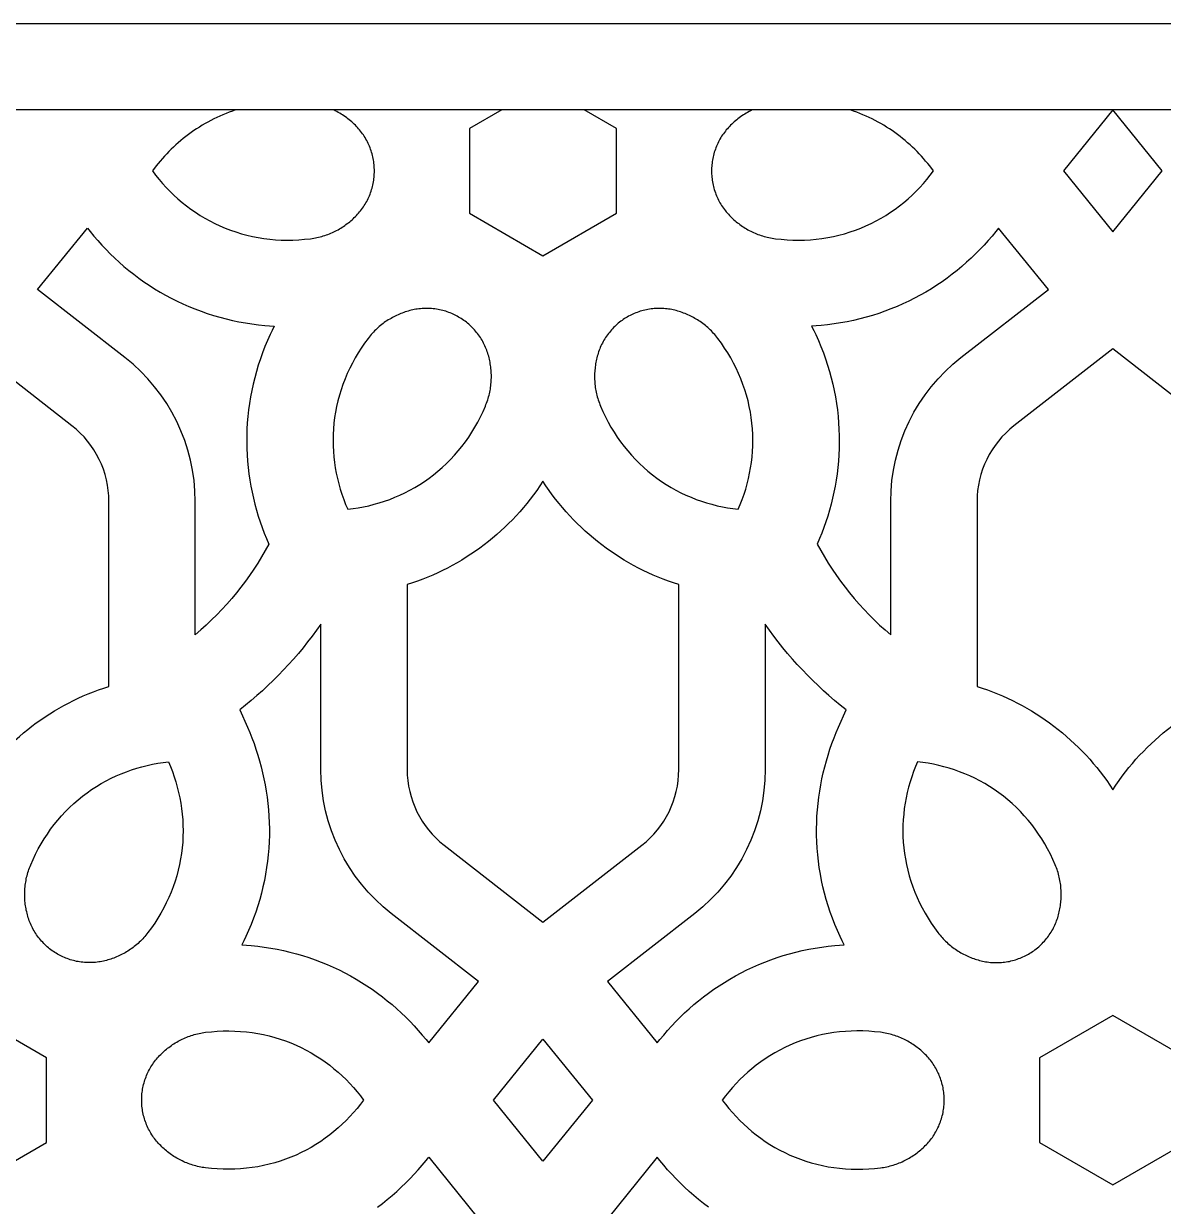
# Model space of a CAD drawing. Extents: x 14322 to 28868, y 1949 to 5319.
# Drawn here: x 25243 to 27027, y 3468 to 5319 of the extents above; entities that cross this region are included whole.
import ezdxf

# ---------------------------------------------------------------- set-up
doc = ezdxf.new("R2010")
doc.units = 0
doc.layers.add('LAYER_01', color=1, linetype='CONTINUOUS')

msp = doc.modelspace()

# ---------------------------------------------------------------- linework, layer by layer
at = {"layer": 'LAYER_01'}
for points in [[(14321.9, 1949.2), (28868, 1949.2), (28868, 5318.8), (14321.9, 5318.8)], [(14457.1, 2084.4), (28732.8, 2084.4), (28732.8, 5183.7), (14457.1, 5183.7)], [(25574.9, 5183.7), (25569.9, 5182), (25565, 5180.2), (25560, 5178.3), (25555.1, 5176.3), (25550.3, 5174.2), (25545.5, 5172), (25540.8, 5169.8), (25536.2, 5167.4), (25531.6, 5164.9), (25527, 5162.4), (25522.5, 5159.8), (25518.1, 5157), (25513.8, 5154.3), (25509.5, 5151.4), (25505.3, 5148.4), (25501.1, 5145.4), (25497, 5142.3), (25493, 5139.1), (25489.1, 5135.8), (25485.2, 5132.5), (25481.4, 5129.1), (25477.7, 5125.7), (25474, 5122.2), (25470.5, 5118.6), (25467, 5115), (25463.6, 5111.3), (25460.2, 5107.6), (25456.9, 5103.8), (25453.8, 5100), (25450.7, 5096.2), (25444.7, 5088.3), (25449.7, 5081.7), (25455, 5075.1), (25460.4, 5068.7), (25466.1, 5062.5), (25472, 5056.4), (25478.2, 5050.4), (25484.5, 5044.7), (25491.1, 5039.1), (25497.8, 5033.7), (25504.8, 5028.5), (25511.9, 5023.6), (25519.3, 5018.8), (25526.8, 5014.3), (25534.5, 5010.1), (25542.4, 5006.1), (25550.4, 5002.3), (25558.6, 4998.9), (25566.9, 4995.7), (25575.4, 4992.8), (25584, 4990.1), (25592.6, 4987.8), (25601.4, 4985.8), (25610.3, 4984.1), (25619.3, 4982.6), (25628.3, 4981.5), (25637.3, 4980.7), (25646.4, 4980.2), (25655.6, 4980), (25664.7, 4980.1), (25673.9, 4980.5), (25683, 4981.3), (25692.2, 4982.3), (25694.7, 4982.6), (25697.3, 4983), (25699.8, 4983.5), (25702.3, 4984), (25704.8, 4984.6), (25707.3, 4985.2), (25709.8, 4985.8), (25712.2, 4986.6), (25714.6, 4987.3), (25717, 4988.1), (25719.4, 4989), (25721.8, 4989.9), (25724.1, 4990.9), (25726.4, 4991.9), (25728.6, 4992.9), (25730.9, 4994), (25733.1, 4995.2), (25735.2, 4996.3), (25737.4, 4997.6), (25739.5, 4998.8), (25741.6, 5000.1), (25743.7, 5001.5), (25745.7, 5002.9), (25747.7, 5004.3), (25749.6, 5005.8), (25751.6, 5007.3), (25753.5, 5008.8), (25755.3, 5010.4), (25757.2, 5011.9), (25759, 5013.6), (25760.7, 5015.2), (25762.5, 5016.9), (25764.2, 5018.7), (25765.8, 5020.4), (25767.4, 5022.3), (25769, 5024.1), (25770.6, 5026), (25772.1, 5028), (25773.5, 5030), (25775, 5032), (25776.3, 5034.1), (25777.6, 5036.2), (25778.9, 5038.4), (25780.1, 5040.6), (25781.3, 5042.8), (25782.4, 5045.1), (25783.4, 5047.3), (25784.4, 5049.6), (25785.4, 5052), (25786.2, 5054.3), (25787.1, 5056.7), (25787.8, 5059.1), (25788.5, 5061.5), (25789.1, 5063.9), (25789.7, 5066.3), (25790.2, 5068.8), (25790.7, 5071.2), (25791.1, 5073.7), (25791.4, 5076.1), (25791.7, 5078.6), (25791.9, 5081), (25792, 5083.4), (25792.1, 5085.9), (25792.1, 5088.3), (25792.1, 5090.7), (25792, 5093.1), (25791.9, 5095.6), (25791.7, 5098), (25791.4, 5100.5), (25791.1, 5102.9), (25790.7, 5105.4), (25790.2, 5107.8), (25789.7, 5110.2), (25789.1, 5112.7), (25788.5, 5115.1), (25787.8, 5117.5), (25787.1, 5119.9), (25786.2, 5122.3), (25785.4, 5124.6), (25784.4, 5126.9), (25783.4, 5129.3), (25782.4, 5131.5), (25781.3, 5133.8), (25780.1, 5136), (25778.9, 5138.2), (25777.6, 5140.4), (25776.3, 5142.5), (25775, 5144.6), (25773.5, 5146.6), (25772.1, 5148.6), (25770.6, 5150.6), (25769, 5152.5), (25767.4, 5154.3), (25765.8, 5156.2), (25764.2, 5157.9), (25762.5, 5159.7), (25760.6, 5161.5), (25758.7, 5163.2), (25756.8, 5165), (25754.9, 5166.6), (25752.9, 5168.3), (25750.8, 5169.9), (25748.8, 5171.5), (25746.7, 5173), (25744.5, 5174.5), (25742.3, 5176), (25740.1, 5177.4), (25737.9, 5178.7), (25735.6, 5180), (25733.3, 5181.3), (25730.9, 5182.5), (25728.6, 5183.7)], [(25991.7, 5183.7), (25941.3, 5154.6), (25941.3, 5022), (26056.1, 4955.7), (26171, 5022), (26171, 5154.6), (26120.6, 5183.7)], [(26383.7, 5183.7), (26381.3, 5182.5), (26379, 5181.3), (26376.6, 5180), (26374.4, 5178.7), (26372.1, 5177.4), (26369.9, 5176), (26367.7, 5174.5), (26365.6, 5173), (26363.5, 5171.5), (26361.4, 5169.9), (26359.4, 5168.3), (26357.4, 5166.6), (26355.4, 5165), (26353.5, 5163.2), (26351.6, 5161.5), (26349.8, 5159.7), (26348.1, 5157.9), (26346.4, 5156.2), (26344.8, 5154.3), (26343.2, 5152.5), (26341.7, 5150.6), (26340.2, 5148.6), (26338.7, 5146.6), (26337.3, 5144.6), (26335.9, 5142.5), (26334.6, 5140.4), (26333.3, 5138.2), (26332.1, 5136), (26331, 5133.8), (26329.9, 5131.5), (26328.8, 5129.3), (26327.8, 5126.9), (26326.9, 5124.6), (26326, 5122.3), (26325.2, 5119.9), (26324.4, 5117.5), (26323.7, 5115.1), (26323.1, 5112.7), (26322.5, 5110.2), (26322, 5107.8), (26321.6, 5105.4), (26321.2, 5102.9), (26320.8, 5100.5), (26320.6, 5098), (26320.4, 5095.6), (26320.2, 5093.1), (26320.1, 5090.7), (26320.1, 5088.3), (26320.1, 5085.9), (26320.2, 5083.4), (26320.4, 5081), (26320.6, 5078.6), (26320.8, 5076.1), (26321.2, 5073.7), (26321.6, 5071.2), (26322, 5068.8), (26322.5, 5066.3), (26323.1, 5063.9), (26323.7, 5061.5), (26324.4, 5059.1), (26325.2, 5056.7), (26326, 5054.3), (26326.9, 5052), (26327.8, 5049.6), (26328.8, 5047.3), (26329.9, 5045.1), (26331, 5042.8), (26332.1, 5040.6), (26333.3, 5038.4), (26334.6, 5036.2), (26335.9, 5034.1), (26337.3, 5032), (26338.7, 5030), (26340.2, 5028), (26341.7, 5026), (26343.2, 5024.1), (26344.8, 5022.3), (26346.4, 5020.4), (26348.1, 5018.7), (26349.8, 5016.9), (26351.5, 5015.2), (26353.3, 5013.6), (26355.1, 5011.9), (26356.9, 5010.4), (26358.8, 5008.8), (26360.7, 5007.3), (26362.6, 5005.8), (26364.6, 5004.3), (26366.6, 5002.9), (26368.6, 5001.5), (26370.6, 5000.1), (26372.7, 4998.8), (26374.8, 4997.6), (26377, 4996.3), (26379.2, 4995.2), (26381.4, 4994), (26383.6, 4992.9), (26385.9, 4991.9), (26388.2, 4990.9), (26390.5, 4989.9), (26392.8, 4989), (26395.2, 4988.1), (26397.6, 4987.3), (26400, 4986.6), (26402.5, 4985.8), (26404.9, 4985.2), (26407.4, 4984.6), (26409.9, 4984), (26412.4, 4983.5), (26415, 4983), (26417.5, 4982.6), (26420.1, 4982.3), (26429.2, 4981.3), (26438.4, 4980.5), (26447.5, 4980.1), (26456.7, 4980), (26465.8, 4980.2), (26474.9, 4980.7), (26484, 4981.5), (26493, 4982.6), (26501.9, 4984.1), (26510.8, 4985.8), (26519.6, 4987.8), (26528.3, 4990.1), (26536.9, 4992.8), (26545.3, 4995.7), (26553.6, 4998.9), (26561.8, 5002.3), (26569.9, 5006.1), (26577.7, 5010.1), (26585.4, 5014.3), (26593, 5018.8), (26600.3, 5023.6), (26607.5, 5028.5), (26614.4, 5033.7), (26621.2, 5039.1), (26627.7, 5044.7), (26634.1, 5050.4), (26640.2, 5056.4), (26646.1, 5062.5), (26651.8, 5068.7), (26657.3, 5075.1), (26662.5, 5081.7), (26667.6, 5088.3), (26661.6, 5096.2), (26658.5, 5100), (26655.3, 5103.8), (26652, 5107.6), (26648.7, 5111.3), (26645.3, 5115), (26641.8, 5118.6), (26638.2, 5122.2), (26634.6, 5125.7), (26630.8, 5129.1), (26627.1, 5132.5), (26623.2, 5135.8), (26619.2, 5139.1), (26615.2, 5142.3), (26611.1, 5145.4), (26607, 5148.4), (26602.8, 5151.4), (26598.5, 5154.3), (26594.1, 5157), (26589.7, 5159.8), (26585.2, 5162.4), (26580.7, 5164.9), (26576.1, 5167.4), (26571.4, 5169.8), (26566.7, 5172), (26561.9, 5174.2), (26557.1, 5176.3), (26552.2, 5178.3), (26547.3, 5180.2), (26542.3, 5182), (26537.3, 5183.7)], [(26948.4, 5183.7), (26870.9, 5088.3), (26948.4, 4992.9), (27025.8, 5088.3)], [(25924.1, 4859.7), (25922, 4860.9), (25919.9, 4862), (25917.7, 4863.1), (25915.5, 4864.1), (25913.2, 4865.1), (25910.9, 4866.1), (25908.6, 4867), (25906.3, 4867.8), (25903.9, 4868.6), (25901.5, 4869.3), (25899.1, 4869.9), (25896.7, 4870.5), (25894.2, 4871.1), (25891.8, 4871.6), (25889.3, 4872), (25886.8, 4872.3), (25884.3, 4872.6), (25881.8, 4872.8), (25879.3, 4873), (25876.8, 4873.1), (25874.3, 4873.2), (25871.8, 4873.1), (25869.3, 4873.1), (25866.8, 4872.9), (25864.3, 4872.7), (25861.9, 4872.5), (25859.4, 4872.1), (25857, 4871.8), (25854.6, 4871.3), (25852.2, 4870.8), (25849.8, 4870.3), (25847.5, 4869.7), (25845.2, 4869), (25842.8, 4868.3), (25840.5, 4867.6), (25838.2, 4866.8), (25835.9, 4865.9), (25833.7, 4865.1), (25831.4, 4864.1), (25829.2, 4863.2), (25826.9, 4862.2), (25824.7, 4861.1), (25822.5, 4860), (25820.3, 4858.8), (25818.2, 4857.6), (25816.1, 4856.4), (25813.9, 4855.1), (25811.9, 4853.7), (25809.8, 4852.4), (25807.7, 4850.9), (25805.7, 4849.4), (25803.7, 4847.9), (25801.8, 4846.3), (25799.8, 4844.7), (25797.9, 4843.1), (25796.1, 4841.3), (25794.2, 4839.6), (25792.4, 4837.8), (25790.6, 4836), (25788.9, 4834.1), (25787.2, 4832.1), (25785.5, 4830.2), (25783.9, 4828.2), (25782.3, 4826.1), (25776.9, 4818.7), (25771.7, 4811.1), (25766.7, 4803.4), (25762.1, 4795.6), (25757.7, 4787.5), (25753.6, 4779.4), (25749.7, 4771.2), (25746.2, 4762.8), (25742.9, 4754.3), (25740, 4745.8), (25737.4, 4737.2), (25735, 4728.5), (25733, 4719.7), (25731.3, 4711), (25729.9, 4702.2), (25728.8, 4693.3), (25728, 4684.5), (25727.6, 4675.7), (25727.4, 4666.9), (25727.5, 4658.1), (25728, 4649.4), (25728.7, 4640.7), (25729.7, 4632.1), (25731, 4623.6), (25732.5, 4615.1), (25734.4, 4606.7), (25736.4, 4598.4), (25738.8, 4590.3), (25741.3, 4582.2), (25744.1, 4574.3), (25747.2, 4566.4), (25750.4, 4558.8), (25758.7, 4559.8), (25766.9, 4561.1), (25775.2, 4562.6), (25783.5, 4564.4), (25791.7, 4566.5), (25799.9, 4568.8), (25808.1, 4571.4), (25816.2, 4574.3), (25824.3, 4577.5), (25832.2, 4580.9), (25840.1, 4584.6), (25847.9, 4588.6), (25855.5, 4592.9), (25863.1, 4597.5), (25870.5, 4602.3), (25877.7, 4607.4), (25884.8, 4612.7), (25891.7, 4618.3), (25898.5, 4624.2), (25905, 4630.3), (25911.4, 4636.7), (25917.6, 4643.3), (25923.5, 4650.1), (25929.2, 4657.1), (25934.7, 4664.4), (25939.9, 4671.8), (25944.9, 4679.5), (25949.6, 4687.3), (25954.1, 4695.3), (25958.3, 4703.4), (25962.3, 4711.7), (25966, 4720.1), (25966.9, 4722.5), (25967.9, 4724.9), (25968.7, 4727.3), (25969.6, 4729.8), (25970.3, 4732.2), (25971, 4734.7), (25971.7, 4737.1), (25972.3, 4739.6), (25972.8, 4742.1), (25973.3, 4744.6), (25973.8, 4747), (25974.1, 4749.5), (25974.5, 4752), (25974.7, 4754.5), (25975, 4757), (25975.1, 4759.5), (25975.2, 4762), (25975.3, 4764.4), (25975.3, 4766.9), (25975.3, 4769.4), (25975.2, 4771.8), (25975.1, 4774.3), (25974.9, 4776.7), (25974.6, 4779.2), (25974.4, 4781.6), (25974, 4784), (25973.7, 4786.4), (25973.2, 4788.8), (25972.8, 4791.2), (25972.3, 4793.6), (25971.7, 4795.9), (25971.1, 4798.3), (25970.5, 4800.6), (25969.7, 4802.9), (25969, 4805.3), (25968.2, 4807.6), (25967.3, 4809.9), (25966.3, 4812.2), (25965.3, 4814.4), (25964.3, 4816.7), (25963.1, 4818.9), (25962, 4821.1), (25960.7, 4823.3), (25959.4, 4825.4), (25958.1, 4827.5), (25956.7, 4829.6), (25955.2, 4831.7), (25953.7, 4833.7), (25952.2, 4835.6), (25950.6, 4837.6), (25948.9, 4839.5), (25947.3, 4841.3), (25945.5, 4843.1), (25943.7, 4844.9), (25941.9, 4846.6), (25940.1, 4848.3), (25938.2, 4849.9), (25936.3, 4851.4), (25934.3, 4853), (25932.3, 4854.4), (25930.3, 4855.8), (25928.3, 4857.2), (25926.2, 4858.4)], [(26188.1, 4859.7), (26186, 4858.4), (26184, 4857.2), (26181.9, 4855.8), (26179.9, 4854.4), (26177.9, 4853), (26176, 4851.4), (26174.1, 4849.9), (26172.2, 4848.3), (26170.3, 4846.6), (26168.5, 4844.9), (26166.7, 4843.1), (26165, 4841.3), (26163.3, 4839.5), (26161.7, 4837.6), (26160.1, 4835.6), (26158.5, 4833.7), (26157, 4831.7), (26155.6, 4829.6), (26154.2, 4827.5), (26152.8, 4825.4), (26151.5, 4823.3), (26150.3, 4821.1), (26149.1, 4818.9), (26148, 4816.7), (26146.9, 4814.4), (26145.9, 4812.2), (26145, 4809.9), (26144.1, 4807.6), (26143.3, 4805.3), (26142.5, 4802.9), (26141.8, 4800.6), (26141.1, 4798.3), (26140.5, 4795.9), (26140, 4793.6), (26139.5, 4791.2), (26139, 4788.8), (26138.6, 4786.4), (26138.2, 4784), (26137.9, 4781.6), (26137.6, 4779.2), (26137.4, 4776.7), (26137.2, 4774.3), (26137, 4771.8), (26137, 4769.4), (26136.9, 4766.9), (26136.9, 4764.4), (26137, 4762), (26137.1, 4759.5), (26137.3, 4757), (26137.5, 4754.5), (26137.8, 4752), (26138.1, 4749.5), (26138.5, 4747), (26138.9, 4744.6), (26139.4, 4742.1), (26140, 4739.6), (26140.6, 4737.1), (26141.2, 4734.7), (26141.9, 4732.2), (26142.7, 4729.8), (26143.5, 4727.3), (26144.4, 4724.9), (26145.3, 4722.5), (26146.3, 4720.1), (26150, 4711.7), (26153.9, 4703.4), (26158.1, 4695.3), (26162.6, 4687.3), (26167.4, 4679.5), (26172.3, 4671.8), (26177.6, 4664.4), (26183.1, 4657.1), (26188.8, 4650.1), (26194.7, 4643.3), (26200.8, 4636.7), (26207.2, 4630.3), (26213.8, 4624.2), (26220.5, 4618.3), (26227.4, 4612.7), (26234.5, 4607.4), (26241.8, 4602.3), (26249.2, 4597.5), (26256.7, 4592.9), (26264.4, 4588.6), (26272.1, 4584.6), (26280, 4580.9), (26288, 4577.5), (26296, 4574.3), (26304.1, 4571.4), (26312.3, 4568.8), (26320.5, 4566.5), (26328.8, 4564.4), (26337, 4562.6), (26345.3, 4561.1), (26353.6, 4559.8), (26361.8, 4558.8), (26365.1, 4566.4), (26368.1, 4574.3), (26370.9, 4582.2), (26373.5, 4590.3), (26375.8, 4598.4), (26377.9, 4606.7), (26379.7, 4615.1), (26381.3, 4623.6), (26382.6, 4632.1), (26383.6, 4640.7), (26384.3, 4649.4), (26384.7, 4658.1), (26384.8, 4666.9), (26384.7, 4675.7), (26384.2, 4684.5), (26383.4, 4693.3), (26382.3, 4702.2), (26380.9, 4711), (26379.2, 4719.7), (26377.2, 4728.5), (26374.9, 4737.2), (26372.2, 4745.8), (26369.3, 4754.3), (26366.1, 4762.8), (26362.5, 4771.2), (26358.7, 4779.4), (26354.6, 4787.5), (26350.2, 4795.6), (26345.5, 4803.4), (26340.6, 4811.1), (26335.4, 4818.7), (26329.9, 4826.1), (26328.3, 4828.2), (26326.7, 4830.2), (26325, 4832.1), (26323.3, 4834.1), (26321.6, 4836), (26319.8, 4837.8), (26318, 4839.6), (26316.2, 4841.3), (26314.3, 4843.1), (26312.4, 4844.7), (26310.5, 4846.3), (26308.5, 4847.9), (26306.5, 4849.4), (26304.5, 4850.9), (26302.5, 4852.4), (26300.4, 4853.7), (26298.3, 4855.1), (26296.2, 4856.4), (26294.1, 4857.6), (26291.9, 4858.8), (26289.7, 4860), (26287.5, 4861.1), (26285.3, 4862.2), (26283.1, 4863.2), (26280.8, 4864.1), (26278.6, 4865.1), (26276.3, 4865.9), (26274, 4866.8), (26271.7, 4867.6), (26269.4, 4868.3), (26267.1, 4869), (26264.8, 4869.7), (26262.4, 4870.3), (26260.1, 4870.8), (26257.7, 4871.3), (26255.2, 4871.8), (26252.8, 4872.1), (26250.4, 4872.5), (26247.9, 4872.7), (26245.4, 4872.9), (26242.9, 4873.1), (26240.5, 4873.1), (26238, 4873.2), (26235.4, 4873.1), (26232.9, 4873), (26230.4, 4872.8), (26227.9, 4872.6), (26225.4, 4872.3), (26223, 4872), (26220.5, 4871.6), (26218, 4871.1), (26215.6, 4870.5), (26213.1, 4869.9), (26210.7, 4869.3), (26208.3, 4868.6), (26206, 4867.8), (26203.6, 4867), (26201.3, 4866.1), (26199, 4865.1), (26196.8, 4864.1), (26194.6, 4863.1), (26192.4, 4862), (26190.2, 4860.9)], [(25295.9, 3862.6), (25293.8, 3863.9), (25291.7, 3865.2), (25289.7, 3866.5), (25287.7, 3867.9), (25285.7, 3869.4), (25283.7, 3870.9), (25281.8, 3872.4), (25279.9, 3874.1), (25278.1, 3875.7), (25276.3, 3877.4), (25274.5, 3879.2), (25272.8, 3881), (25271.1, 3882.8), (25269.4, 3884.7), (25267.8, 3886.7), (25266.3, 3888.6), (25264.8, 3890.7), (25263.3, 3892.7), (25261.9, 3894.8), (25260.6, 3896.9), (25259.3, 3899.1), (25258.1, 3901.2), (25256.9, 3903.4), (25255.8, 3905.7), (25254.7, 3907.9), (25253.7, 3910.2), (25252.7, 3912.4), (25251.9, 3914.7), (25251, 3917.1), (25250.3, 3919.4), (25249.6, 3921.7), (25248.9, 3924), (25248.3, 3926.4), (25247.8, 3928.7), (25247.2, 3931.1), (25246.8, 3933.5), (25246.4, 3935.9), (25246, 3938.3), (25245.6, 3940.7), (25245.4, 3943.1), (25245.1, 3945.6), (25244.9, 3948), (25244.8, 3950.5), (25244.7, 3952.9), (25244.7, 3955.4), (25244.7, 3957.9), (25244.8, 3960.4), (25244.9, 3962.8), (25245, 3965.3), (25245.3, 3967.8), (25245.5, 3970.3), (25245.9, 3972.8), (25246.3, 3975.3), (25246.7, 3977.8), (25247.2, 3980.2), (25247.7, 3982.7), (25248.3, 3985.2), (25249, 3987.6), (25249.7, 3990.1), (25250.4, 3992.6), (25251.3, 3995), (25252.1, 3997.4), (25253.1, 3999.8), (25254, 4002.2), (25257.7, 4010.7), (25261.7, 4018.9), (25265.9, 4027.1), (25270.4, 4035), (25275.1, 4042.9), (25280.1, 4050.5), (25285.3, 4057.9), (25290.8, 4065.2), (25296.5, 4072.2), (25302.5, 4079.1), (25308.6, 4085.6), (25315, 4092), (25321.5, 4098.1), (25328.3, 4104), (25335.2, 4109.6), (25342.3, 4115), (25349.5, 4120), (25356.9, 4124.9), (25364.5, 4129.4), (25372.1, 4133.7), (25379.9, 4137.7), (25387.8, 4141.4), (25395.7, 4144.8), (25403.8, 4148), (25411.9, 4150.9), (25420.1, 4153.5), (25428.3, 4155.8), (25436.5, 4157.9), (25444.8, 4159.7), (25453.1, 4161.2), (25461.3, 4162.5), (25469.6, 4163.6), (25472.9, 4155.9), (25475.9, 4148.1), (25478.7, 4140.1), (25481.3, 4132.1), (25483.6, 4123.9), (25485.7, 4115.6), (25487.5, 4107.2), (25489, 4098.8), (25490.3, 4090.2), (25491.3, 4081.6), (25492.1, 4072.9), (25492.5, 4064.2), (25492.6, 4055.4), (25492.4, 4046.6), (25492, 4037.8), (25491.2, 4029), (25490.1, 4020.2), (25488.7, 4011.4), (25487, 4002.6), (25485, 3993.9), (25482.6, 3985.2), (25480, 3976.5), (25477.1, 3968), (25473.8, 3959.5), (25470.3, 3951.2), (25466.4, 3942.9), (25462.3, 3934.8), (25457.9, 3926.8), (25453.3, 3918.9), (25448.3, 3911.2), (25443.1, 3903.6), (25437.7, 3896.2), (25436.1, 3894.2), (25434.5, 3892.1), (25432.8, 3890.2), (25431.1, 3888.3), (25429.4, 3886.4), (25427.6, 3884.5), (25425.8, 3882.7), (25423.9, 3881), (25422.1, 3879.3), (25420.2, 3877.6), (25418.2, 3876), (25416.3, 3874.4), (25414.3, 3872.9), (25412.3, 3871.4), (25410.2, 3870), (25408.2, 3868.6), (25406.1, 3867.2), (25404, 3865.9), (25401.8, 3864.7), (25399.7, 3863.5), (25397.5, 3862.3), (25395.3, 3861.2), (25393.1, 3860.2), (25390.8, 3859.1), (25388.6, 3858.2), (25386.3, 3857.2), (25384.1, 3856.4), (25381.8, 3855.5), (25379.5, 3854.8), (25377.2, 3854), (25374.9, 3853.3), (25372.5, 3852.7), (25370.2, 3852.1), (25367.8, 3851.5), (25365.4, 3851), (25363, 3850.6), (25360.6, 3850.2), (25358.1, 3849.9), (25355.7, 3849.6), (25353.2, 3849.4), (25350.7, 3849.3), (25348.2, 3849.2), (25345.7, 3849.2), (25343.2, 3849.2), (25340.7, 3849.3), (25338.2, 3849.5), (25335.7, 3849.7), (25333.2, 3850), (25330.7, 3850.4), (25328.2, 3850.8), (25325.8, 3851.2), (25323.3, 3851.8), (25320.9, 3852.4), (25318.5, 3853), (25316.1, 3853.8), (25313.7, 3854.5), (25311.4, 3855.4), (25309.1, 3856.3), (25306.8, 3857.2), (25304.5, 3858.2), (25302.3, 3859.2), (25300.1, 3860.3), (25298, 3861.5)], [(26816.4, 3862.6), (26818.4, 3863.9), (26820.5, 3865.2), (26822.5, 3866.5), (26824.6, 3867.9), (26826.5, 3869.4), (26828.5, 3870.9), (26830.4, 3872.4), (26832.3, 3874.1), (26834.2, 3875.7), (26836, 3877.4), (26837.8, 3879.2), (26839.5, 3881), (26841.2, 3882.8), (26842.8, 3884.7), (26844.4, 3886.7), (26846, 3888.6), (26847.5, 3890.7), (26848.9, 3892.7), (26850.3, 3894.8), (26851.7, 3896.9), (26853, 3899.1), (26854.2, 3901.2), (26855.4, 3903.4), (26856.5, 3905.7), (26857.6, 3907.9), (26858.6, 3910.2), (26859.5, 3912.4), (26860.4, 3914.7), (26861.2, 3917.1), (26862, 3919.4), (26862.7, 3921.7), (26863.3, 3924), (26863.9, 3926.4), (26864.5, 3928.7), (26865, 3931.1), (26865.5, 3933.5), (26865.9, 3935.9), (26866.3, 3938.3), (26866.6, 3940.7), (26866.9, 3943.1), (26867.1, 3945.6), (26867.3, 3948), (26867.4, 3950.5), (26867.5, 3952.9), (26867.6, 3955.4), (26867.5, 3957.9), (26867.5, 3960.4), (26867.4, 3962.8), (26867.2, 3965.3), (26867, 3967.8), (26866.7, 3970.3), (26866.4, 3972.8), (26866, 3975.3), (26865.6, 3977.8), (26865.1, 3980.2), (26864.5, 3982.7), (26863.9, 3985.2), (26863.3, 3987.6), (26862.6, 3990.1), (26861.8, 3992.6), (26861, 3995), (26860.1, 3997.4), (26859.2, 3999.8), (26858.2, 4002.2), (26854.5, 4010.7), (26850.6, 4018.9), (26846.3, 4027.1), (26841.9, 4035), (26837.1, 4042.9), (26832.1, 4050.5), (26826.9, 4057.9), (26821.4, 4065.2), (26815.7, 4072.2), (26809.8, 4079.1), (26803.6, 4085.6), (26797.3, 4092), (26790.7, 4098.1), (26784, 4104), (26777.1, 4109.6), (26770, 4115), (26762.7, 4120), (26755.3, 4124.9), (26747.8, 4129.4), (26740.1, 4133.7), (26732.3, 4137.7), (26724.5, 4141.4), (26716.5, 4144.8), (26708.5, 4148), (26700.3, 4150.9), (26692.2, 4153.5), (26684, 4155.8), (26675.7, 4157.9), (26667.5, 4159.7), (26659.2, 4161.2), (26650.9, 4162.5), (26642.6, 4163.6), (26639.4, 4155.9), (26636.4, 4148.1), (26633.6, 4140.1), (26631, 4132.1), (26628.7, 4123.9), (26626.6, 4115.6), (26624.8, 4107.2), (26623.2, 4098.8), (26621.9, 4090.2), (26620.9, 4081.6), (26620.2, 4072.9), (26619.8, 4064.2), (26619.6, 4055.4), (26619.8, 4046.6), (26620.3, 4037.8), (26621.1, 4029), (26622.1, 4020.2), (26623.5, 4011.4), (26625.2, 4002.6), (26627.3, 3993.9), (26629.6, 3985.2), (26632.2, 3976.5), (26635.2, 3968), (26638.4, 3959.5), (26642, 3951.2), (26645.8, 3942.9), (26649.9, 3934.8), (26654.3, 3926.8), (26659, 3918.9), (26663.9, 3911.2), (26669.1, 3903.6), (26674.5, 3896.2), (26676.1, 3894.2), (26677.8, 3892.1), (26679.4, 3890.2), (26681.1, 3888.3), (26682.9, 3886.4), (26684.7, 3884.5), (26686.5, 3882.7), (26688.3, 3881), (26690.2, 3879.3), (26692.1, 3877.6), (26694, 3876), (26696, 3874.4), (26698, 3872.9), (26700, 3871.4), (26702, 3870), (26704.1, 3868.6), (26706.2, 3867.2), (26708.3, 3865.9), (26710.4, 3864.7), (26712.6, 3863.5), (26714.8, 3862.3), (26717, 3861.2), (26719.2, 3860.2), (26721.4, 3859.1), (26723.6, 3858.2), (26725.9, 3857.2), (26728.2, 3856.4), (26730.5, 3855.5), (26732.8, 3854.8), (26735.1, 3854), (26737.4, 3853.3), (26739.7, 3852.7), (26742.1, 3852.1), (26744.4, 3851.5), (26746.8, 3851), (26749.2, 3850.6), (26751.7, 3850.2), (26754.1, 3849.9), (26756.6, 3849.6), (26759.1, 3849.4), (26761.5, 3849.3), (26764, 3849.2), (26766.5, 3849.2), (26769, 3849.2), (26771.5, 3849.3), (26774, 3849.5), (26776.5, 3849.7), (26779, 3850), (26781.5, 3850.4), (26784, 3850.8), (26786.5, 3851.2), (26788.9, 3851.8), (26791.3, 3852.4), (26793.8, 3853), (26796.1, 3853.8), (26798.5, 3854.5), (26800.9, 3855.4), (26803.2, 3856.3), (26805.4, 3857.2), (26807.7, 3858.2), (26809.9, 3859.2), (26812.1, 3860.3), (26814.3, 3861.5)], [(25163.9, 3766.6), (25049, 3700.3), (25049, 3567.7), (25163.9, 3501.4), (25278.7, 3567.7), (25278.7, 3700.3)], [(26948.4, 3766.6), (26833.5, 3700.3), (26833.5, 3567.7), (26948.4, 3501.4), (27063.2, 3567.7), (27063.2, 3700.3)], [(25427.9, 3634), (25427.9, 3636.4), (25428, 3638.9), (25428.1, 3641.3), (25428.3, 3643.8), (25428.6, 3646.2), (25428.9, 3648.7), (25429.3, 3651.1), (25429.8, 3653.5), (25430.3, 3656), (25430.9, 3658.4), (25431.5, 3660.8), (25432.2, 3663.2), (25433, 3665.6), (25433.8, 3668), (25434.7, 3670.3), (25435.6, 3672.7), (25436.6, 3675), (25437.6, 3677.3), (25438.7, 3679.5), (25439.9, 3681.7), (25441.1, 3683.9), (25442.4, 3686.1), (25443.7, 3688.2), (25445.1, 3690.3), (25446.5, 3692.3), (25447.9, 3694.3), (25449.4, 3696.3), (25451, 3698.2), (25452.6, 3700.1), (25454.2, 3701.9), (25455.9, 3703.7), (25457.6, 3705.4), (25459.3, 3707.1), (25461, 3708.7), (25462.8, 3710.4), (25464.7, 3712), (25466.5, 3713.5), (25468.4, 3715.1), (25470.4, 3716.6), (25472.3, 3718), (25474.3, 3719.4), (25476.3, 3720.8), (25478.4, 3722.2), (25480.5, 3723.5), (25482.6, 3724.7), (25484.8, 3726), (25486.9, 3727.2), (25489.2, 3728.3), (25491.4, 3729.4), (25493.6, 3730.4), (25495.9, 3731.4), (25498.3, 3732.4), (25500.6, 3733.3), (25503, 3734.2), (25505.4, 3735), (25507.8, 3735.8), (25510.2, 3736.5), (25512.7, 3737.1), (25515.2, 3737.8), (25517.7, 3738.3), (25520.2, 3738.8), (25522.7, 3739.3), (25525.3, 3739.7), (25527.9, 3740.1), (25537, 3741.1), (25546.1, 3741.8), (25555.3, 3742.2), (25564.4, 3742.3), (25573.6, 3742.1), (25582.7, 3741.6), (25591.7, 3740.8), (25600.8, 3739.7), (25609.7, 3738.3), (25618.6, 3736.5), (25627.4, 3734.5), (25636.1, 3732.2), (25644.6, 3729.6), (25653.1, 3726.7), (25661.4, 3723.5), (25669.6, 3720), (25677.6, 3716.3), (25685.5, 3712.3), (25693.2, 3708), (25700.7, 3703.5), (25708.1, 3698.8), (25715.2, 3693.8), (25722.2, 3688.6), (25728.9, 3683.2), (25735.5, 3677.7), (25741.8, 3671.9), (25748, 3666), (25753.9, 3659.8), (25759.6, 3653.6), (25765.1, 3647.2), (25770.3, 3640.7), (25775.3, 3634), (25770.3, 3627.4), (25765.1, 3620.9), (25759.6, 3614.5), (25753.9, 3608.2), (25748, 3602.1), (25741.8, 3596.2), (25735.5, 3590.4), (25728.9, 3584.8), (25722.2, 3579.4), (25715.2, 3574.2), (25708.1, 3569.3), (25700.7, 3564.5), (25693.2, 3560), (25685.5, 3555.8), (25677.6, 3551.8), (25669.6, 3548), (25661.4, 3544.6), (25653.1, 3541.4), (25644.6, 3538.5), (25636.1, 3535.9), (25627.4, 3533.5), (25618.6, 3531.5), (25609.7, 3529.8), (25600.8, 3528.4), (25591.7, 3527.3), (25582.7, 3526.4), (25573.6, 3525.9), (25564.4, 3525.7), (25555.3, 3525.9), (25546.1, 3526.3), (25537, 3527), (25527.9, 3528), (25525.3, 3528.3), (25522.7, 3528.7), (25520.2, 3529.2), (25517.7, 3529.7), (25515.2, 3530.3), (25512.7, 3530.9), (25510.2, 3531.6), (25507.8, 3532.3), (25505.4, 3533), (25503, 3533.9), (25500.6, 3534.7), (25498.3, 3535.6), (25495.9, 3536.6), (25493.6, 3537.6), (25491.4, 3538.7), (25489.2, 3539.8), (25486.9, 3540.9), (25484.8, 3542.1), (25482.6, 3543.3), (25480.5, 3544.6), (25478.4, 3545.9), (25476.3, 3547.2), (25474.3, 3548.6), (25472.3, 3550), (25470.4, 3551.5), (25468.4, 3553), (25466.5, 3554.5), (25464.7, 3556.1), (25462.8, 3557.7), (25461, 3559.3), (25459.3, 3561), (25457.6, 3562.7), (25455.9, 3564.4), (25454.2, 3566.2), (25452.6, 3568), (25451, 3569.8), (25449.4, 3571.8), (25447.9, 3573.7), (25446.5, 3575.7), (25445.1, 3577.8), (25443.7, 3579.8), (25442.4, 3582), (25441.1, 3584.1), (25439.9, 3586.3), (25438.7, 3588.5), (25437.6, 3590.8), (25436.6, 3593.1), (25435.6, 3595.4), (25434.7, 3597.7), (25433.8, 3600.1), (25433, 3602.4), (25432.2, 3604.8), (25431.5, 3607.2), (25430.9, 3609.6), (25430.3, 3612.1), (25429.8, 3614.5), (25429.3, 3617), (25428.9, 3619.4), (25428.6, 3621.8), (25428.3, 3624.3), (25428.1, 3626.7), (25428, 3629.2), (25427.9, 3631.6)], [(26684.4, 3634), (26684.3, 3636.4), (26684.3, 3638.9), (26684.1, 3641.3), (26683.9, 3643.8), (26683.6, 3646.2), (26683.3, 3648.7), (26682.9, 3651.1), (26682.5, 3653.5), (26682, 3656), (26681.4, 3658.4), (26680.7, 3660.8), (26680, 3663.2), (26679.3, 3665.6), (26678.5, 3668), (26677.6, 3670.3), (26676.7, 3672.7), (26675.7, 3675), (26674.6, 3677.3), (26673.5, 3679.5), (26672.3, 3681.7), (26671.1, 3683.9), (26669.9, 3686.1), (26668.6, 3688.2), (26667.2, 3690.3), (26665.8, 3692.3), (26664.3, 3694.3), (26662.8, 3696.3), (26661.3, 3698.2), (26659.7, 3700.1), (26658.1, 3701.9), (26656.4, 3703.7), (26654.7, 3705.4), (26653, 3707.1), (26651.2, 3708.7), (26649.4, 3710.4), (26647.6, 3712), (26645.7, 3713.5), (26643.8, 3715.1), (26641.9, 3716.6), (26639.9, 3718), (26637.9, 3719.4), (26635.9, 3720.8), (26633.8, 3722.2), (26631.8, 3723.5), (26629.6, 3724.7), (26627.5, 3726), (26625.3, 3727.2), (26623.1, 3728.3), (26620.9, 3729.4), (26618.6, 3730.4), (26616.3, 3731.4), (26614, 3732.4), (26611.6, 3733.3), (26609.3, 3734.2), (26606.9, 3735), (26604.5, 3735.8), (26602, 3736.5), (26599.6, 3737.1), (26597.1, 3737.8), (26594.6, 3738.3), (26592.1, 3738.8), (26589.5, 3739.3), (26587, 3739.7), (26584.4, 3740.1), (26575.3, 3741.1), (26566.1, 3741.8), (26557, 3742.2), (26547.8, 3742.3), (26538.7, 3742.1), (26529.6, 3741.6), (26520.5, 3740.8), (26511.5, 3739.7), (26502.5, 3738.3), (26493.7, 3736.5), (26484.9, 3734.5), (26476.2, 3732.2), (26467.6, 3729.6), (26459.2, 3726.7), (26450.8, 3723.5), (26442.7, 3720), (26434.6, 3716.3), (26426.8, 3712.3), (26419, 3708), (26411.5, 3703.5), (26404.2, 3698.8), (26397, 3693.8), (26390.1, 3688.6), (26383.3, 3683.2), (26376.7, 3677.7), (26370.4, 3671.9), (26364.3, 3666), (26358.4, 3659.8), (26352.7, 3653.6), (26347.2, 3647.2), (26341.9, 3640.7), (26336.9, 3634), (26341.9, 3627.4), (26347.2, 3620.9), (26352.7, 3614.5), (26358.4, 3608.2), (26364.3, 3602.1), (26370.4, 3596.2), (26376.7, 3590.4), (26383.3, 3584.8), (26390.1, 3579.4), (26397, 3574.2), (26404.2, 3569.3), (26411.5, 3564.5), (26419, 3560), (26426.8, 3555.8), (26434.6, 3551.8), (26442.7, 3548), (26450.8, 3544.6), (26459.2, 3541.4), (26467.6, 3538.5), (26476.2, 3535.9), (26484.9, 3533.5), (26493.7, 3531.5), (26502.5, 3529.8), (26511.5, 3528.4), (26520.5, 3527.3), (26529.6, 3526.4), (26538.7, 3525.9), (26547.8, 3525.7), (26557, 3525.9), (26566.1, 3526.3), (26575.3, 3527), (26584.4, 3528), (26587, 3528.3), (26589.5, 3528.7), (26592.1, 3529.2), (26594.6, 3529.7), (26597.1, 3530.3), (26599.6, 3530.9), (26602, 3531.6), (26604.5, 3532.3), (26606.9, 3533), (26609.3, 3533.9), (26611.6, 3534.7), (26614, 3535.6), (26616.3, 3536.6), (26618.6, 3537.6), (26620.9, 3538.7), (26623.1, 3539.8), (26625.3, 3540.9), (26627.5, 3542.1), (26629.6, 3543.3), (26631.8, 3544.6), (26633.8, 3545.9), (26635.9, 3547.2), (26637.9, 3548.6), (26639.9, 3550), (26641.9, 3551.5), (26643.8, 3553), (26645.7, 3554.5), (26647.6, 3556.1), (26649.4, 3557.7), (26651.2, 3559.3), (26653, 3561), (26654.7, 3562.7), (26656.4, 3564.4), (26658.1, 3566.2), (26659.7, 3568), (26661.3, 3569.8), (26662.8, 3571.8), (26664.3, 3573.7), (26665.8, 3575.7), (26667.2, 3577.8), (26668.6, 3579.8), (26669.9, 3582), (26671.1, 3584.1), (26672.3, 3586.3), (26673.5, 3588.5), (26674.6, 3590.8), (26675.7, 3593.1), (26676.7, 3595.4), (26677.6, 3597.7), (26678.5, 3600.1), (26679.3, 3602.4), (26680, 3604.8), (26680.7, 3607.2), (26681.4, 3609.6), (26682, 3612.1), (26682.5, 3614.5), (26682.9, 3617), (26683.3, 3619.4), (26683.6, 3621.8), (26683.9, 3624.3), (26684.1, 3626.7), (26684.3, 3629.2), (26684.3, 3631.6)], [(26056.1, 3729.4), (26133.6, 3634), (26056.1, 3538.6), (25978.7, 3634)]]:
    msp.add_lwpolyline(points, close=True, dxfattribs=at)
for points in [[(25626.7, 4504.4, -0.097387), (25511.7, 4362.4), (25511.7, 4571, 0.231422), (25401.6, 4796.1), (25264.7, 4902.6), (25342.8, 4998.9), (25347, 4993.6), (25353, 4986.4), (25359.1, 4979.3), (25365.5, 4972.3), (25372, 4965.4), (25378.7, 4958.6), (25385.7, 4951.9), (25392.8, 4945.3), (25400.1, 4939), (25407.7, 4932.7), (25415.3, 4926.6), (25423.3, 4920.7), (25431.3, 4915), (25439.6, 4909.4), (25448, 4904), (25456.6, 4898.8), (25465.3, 4893.8), (25474.2, 4889.1), (25483.3, 4884.5), (25492.4, 4880.2), (25501.8, 4876.1), (25511.2, 4872.3), (25520.8, 4868.6), (25530.4, 4865.3), (25540.2, 4862.2), (25550, 4859.3), (25560, 4856.7), (25570, 4854.3), (25580.1, 4852.2), (25590.2, 4850.4), (25600.4, 4848.8), (25610.6, 4847.5), (25620.8, 4846.5), (25628.1, 4845.9), (25635.5, 4845.4), (25632.2, 4838.8), (25629, 4832.2), (25624.8, 4822.8), (25620.8, 4813.3), (25617.1, 4803.7), (25613.6, 4794.1), (25610.4, 4784.3), (25607.5, 4774.4), (25604.8, 4764.5), (25602.3, 4754.6), (25600.1, 4744.5), (25598.2, 4734.5), (25596.6, 4724.4), (25595.2, 4714.3), (25594.1, 4704.2), (25593.2, 4694.1), (25592.6, 4684), (25592.3, 4673.9), (25592.3, 4663.8), (25592.5, 4653.8), (25592.9, 4643.8), (25593.6, 4633.9), (25594.5, 4624), (25595.7, 4614.2), (25597.1, 4604.5), (25598.8, 4594.8), (25600.7, 4585.3), (25602.8, 4575.9), (25605.1, 4566.5), (25607.6, 4557.3), (25610.3, 4548.2), (25613.2, 4539.2), (25616.3, 4530.3), (25619.6, 4521.5), (25623, 4512.9)], [(26600.6, 4571, -0.231422), (26710.6, 4796.1), (26847.6, 4902.6), (26769.4, 4998.9), (26765.2, 4993.6), (26759.3, 4986.4), (26753.1, 4979.3), (26746.8, 4972.3), (26740.3, 4965.4), (26733.5, 4958.6), (26726.6, 4951.9), (26719.4, 4945.3), (26712.1, 4939), (26704.6, 4932.7), (26696.9, 4926.6), (26689, 4920.7), (26680.9, 4915), (26672.7, 4909.4), (26664.3, 4904), (26655.7, 4898.8), (26646.9, 4893.8), (26638, 4889.1), (26629, 4884.5), (26619.8, 4880.2), (26610.5, 4876.1), (26601, 4872.3), (26591.5, 4868.6), (26581.8, 4865.3), (26572.1, 4862.2), (26562.2, 4859.3), (26552.3, 4856.7), (26542.3, 4854.3), (26532.2, 4852.2), (26522.1, 4850.4), (26511.9, 4848.8), (26501.7, 4847.5), (26491.5, 4846.5), (26484.1, 4845.9), (26476.8, 4845.4), (26480.1, 4838.8), (26483.2, 4832.2), (26487.4, 4822.8), (26491.4, 4813.3), (26495.1, 4803.7), (26498.6, 4794.1), (26501.8, 4784.3), (26504.8, 4774.4), (26507.5, 4764.5), (26509.9, 4754.6), (26512.1, 4744.5), (26514, 4734.5), (26515.7, 4724.4), (26517.1, 4714.3), (26518.2, 4704.2), (26519, 4694.1), (26519.6, 4684), (26519.9, 4673.9), (26520, 4663.8), (26519.8, 4653.8), (26519.3, 4643.8), (26518.6, 4633.9), (26517.7, 4624), (26516.5, 4614.2), (26515.1, 4604.5), (26513.4, 4594.8), (26511.6, 4585.3), (26509.5, 4575.9), (26507.2, 4566.5), (26504.7, 4557.3), (26501.9, 4548.2), (26499, 4539.2), (26495.9, 4530.3), (26492.7, 4521.5), (26489.2, 4512.9), (26485.6, 4504.4, 0.097387), (26600.6, 4362.4)], [(25376.5, 4281.5), (25376.5, 4571, 0.231422), (25318.6, 4689.4), (25163.9, 4809.8), (25009.2, 4689.4, 0.231422), (24951.3, 4571), (24951.3, 4281.5, -0.175132), (25163.9, 4119.8), (25163.9, 4119.8, -0.175132)], [(27161, 4281.5), (27161, 4571, 0.231422), (27103.1, 4689.4), (26948.4, 4809.8), (26793.6, 4689.4, 0.231422), (26735.7, 4571), (26735.7, 4281.5, -0.175132), (26948.4, 4119.8), (26948.4, 4119.8, -0.175132)], [(26056.1, 4602.6, -0.175132), (25843.5, 4440.8), (25843.5, 4151.3, 0.231422), (25901.4, 4032.9), (26056.1, 3912.5), (26210.9, 4032.9, 0.231422), (26268.8, 4151.3), (26268.8, 4440.8, -0.175132)], [(25593.4, 4217.9), (25597, 4209.4), (25600.4, 4200.8), (25603.7, 4192), (25606.8, 4183.2), (25609.7, 4174.1), (25612.4, 4165), (25614.9, 4155.8), (25617.2, 4146.5), (25619.3, 4137), (25621.2, 4127.5), (25622.9, 4117.8), (25624.3, 4108.1), (25625.5, 4098.3), (25626.4, 4088.5), (25627.1, 4078.5), (25627.6, 4068.5), (25627.8, 4058.5), (25627.7, 4048.5), (25627.4, 4038.4), (25626.8, 4028.3), (25625.9, 4018.1), (25624.8, 4008), (25623.4, 3997.9), (25621.8, 3987.8), (25619.9, 3977.8), (25617.7, 3967.8), (25615.3, 3957.8), (25612.6, 3947.9), (25609.6, 3938), (25606.4, 3928.3), (25602.9, 3918.6), (25599.2, 3909), (25595.2, 3899.5), (25591, 3890.1), (25587.8, 3883.5), (25584.5, 3876.9), (25591.9, 3876.4), (25599.2, 3875.9), (25609.5, 3874.8), (25619.7, 3873.5), (25629.8, 3871.9), (25639.9, 3870.1), (25650, 3868), (25660, 3865.6), (25670, 3863), (25679.8, 3860.2), (25689.6, 3857), (25699.3, 3853.7), (25708.8, 3850.1), (25718.3, 3846.2), (25727.6, 3842.1), (25736.8, 3837.8), (25745.8, 3833.2), (25754.7, 3828.5), (25763.4, 3823.5), (25772, 3818.3), (25780.4, 3812.9), (25788.7, 3807.4), (25796.8, 3801.6), (25804.7, 3795.7), (25812.4, 3789.6), (25819.9, 3783.4), (25827.2, 3777), (25834.3, 3770.4), (25841.3, 3763.8), (25848, 3757), (25854.5, 3750.1), (25860.9, 3743), (25867, 3735.9), (25873, 3728.7), (25877.2, 3723.4), (25955.3, 3819.7), (25818.4, 3926.2, -0.231422), (25708.3, 4151.3), (25708.3, 4379.1, -0.076243), (25581.4, 4245)], [(26403.9, 4379.1), (26403.9, 4151.3, -0.231422), (26293.8, 3926.2), (26156.9, 3819.7), (26235.1, 3723.4), (26239.3, 3728.7), (26245.2, 3735.9), (26251.3, 3743), (26257.7, 3750.1), (26264.2, 3757), (26271, 3763.8), (26277.9, 3770.4), (26285, 3777), (26292.4, 3783.4), (26299.9, 3789.6), (26307.6, 3795.7), (26315.5, 3801.6), (26323.5, 3807.4), (26331.8, 3812.9), (26340.2, 3818.3), (26348.8, 3823.5), (26357.5, 3828.5), (26366.5, 3833.2), (26375.5, 3837.8), (26384.7, 3842.1), (26394, 3846.2), (26403.4, 3850.1), (26413, 3853.7), (26422.7, 3857), (26432.4, 3860.2), (26442.3, 3863), (26452.2, 3865.6), (26462.2, 3868), (26472.3, 3870.1), (26482.4, 3871.9), (26492.6, 3873.5), (26502.8, 3874.8), (26513, 3875.9), (26520.4, 3876.4), (26527.7, 3876.9), (26524.4, 3883.5), (26521.3, 3890.1), (26517.1, 3899.5), (26513.1, 3909), (26509.4, 3918.6), (26505.9, 3928.3), (26502.7, 3938), (26499.7, 3947.9), (26497, 3957.8), (26494.5, 3967.8), (26492.4, 3977.8), (26490.5, 3987.8), (26488.8, 3997.9), (26487.4, 4008), (26486.3, 4018.1), (26485.5, 4028.3), (26484.9, 4038.4), (26484.6, 4048.5), (26484.5, 4058.5), (26484.7, 4068.5), (26485.1, 4078.5), (26485.8, 4088.5), (26486.8, 4098.3), (26488, 4108.1), (26489.4, 4117.8), (26491, 4127.5), (26492.9, 4137), (26495, 4146.5), (26497.3, 4155.8), (26499.8, 4165), (26502.5, 4174.1), (26505.5, 4183.2), (26508.5, 4192), (26511.8, 4200.8), (26515.3, 4209.4), (26518.9, 4217.9), (26530.8, 4245, -0.076243)]]:
    msp.add_lwpolyline(points, format="xyb", close=True, dxfattribs=at)
for points in [[(25796.8, 3466.4), (25804.7, 3472.4), (25812.4, 3478.4), (25819.9, 3484.7), (25827.2, 3491.1), (25834.3, 3497.6), (25841.3, 3504.3), (25848, 3511.1), (25854.5, 3518), (25860.9, 3525), (25867, 3532.1), (25873, 3539.4), (25877.2, 3544.6), (25955.3, 3448.3)], [(26315.5, 3466.4), (26307.6, 3472.4), (26299.9, 3478.4), (26292.4, 3484.7), (26285, 3491.1), (26277.9, 3497.6), (26271, 3504.3), (26264.2, 3511.1), (26257.7, 3518), (26251.3, 3525), (26245.2, 3532.1), (26239.3, 3539.4), (26235.1, 3544.6), (26156.9, 3448.3)]]:
    msp.add_lwpolyline(points, dxfattribs=at)

doc.saveas('drawing.dxf')
